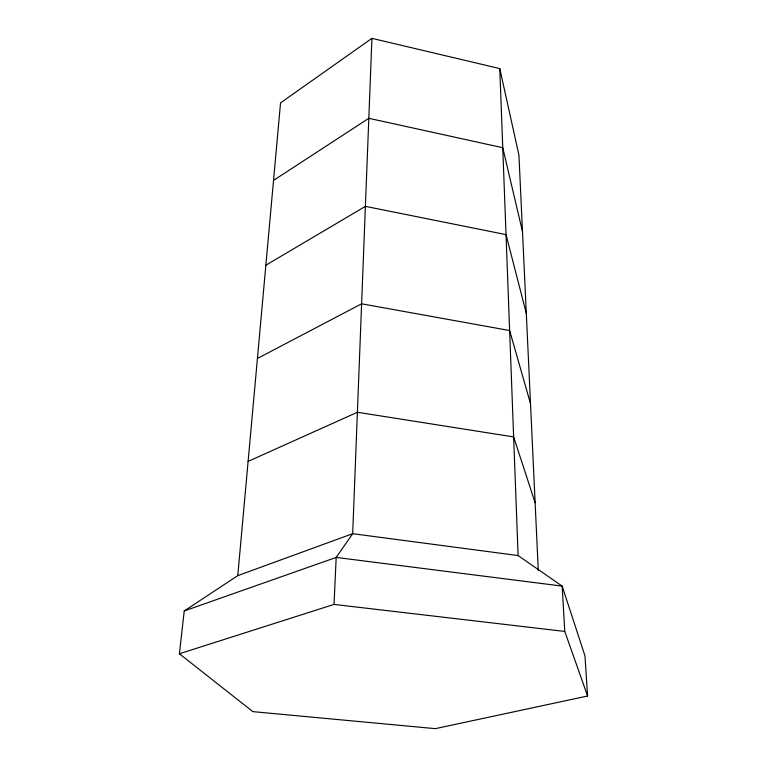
<?xml version="1.0" encoding="UTF-8"?>
<svg xmlns="http://www.w3.org/2000/svg" width="767" height="767" viewBox="0 0 767 767"><rect width="100%" height="100%" fill="white"/><g stroke="black" fill="none" stroke-linecap="round" stroke-linejoin="round"><path stroke-width="1.15" d="M538.29 570.523L518.933 155.059L499.777 68.589L371.928 38.35L352.676 533.688L336.186 557.427L334.019 604.415L179.392 653.762L184.233 610.954L237.77 575.634L352.676 533.688L518.099 555.567L562.173 586.103L584.981 655.929L587.608 696.014L435.359 728.65L252.861 711.632L179.392 653.762M237.77 575.634L280.54 102.893L371.928 38.35M273.522 180.418L368.822 118.3L502.759 147.715L522.509 231.692M265.852 265.238L365.399 206.352L506.028 234.625L526.315 313.406M257.415 358.467L361.612 303.809L509.633 330.539L530.515 403.672M248.105 461.398L357.393 412.262L513.641 436.912L535.136 502.788M184.233 610.954L336.186 557.427L562.173 586.103L564.761 631.433L587.608 696.014M334.019 604.415L564.761 631.433M499.777 68.589L518.099 555.567"/></g></svg>
